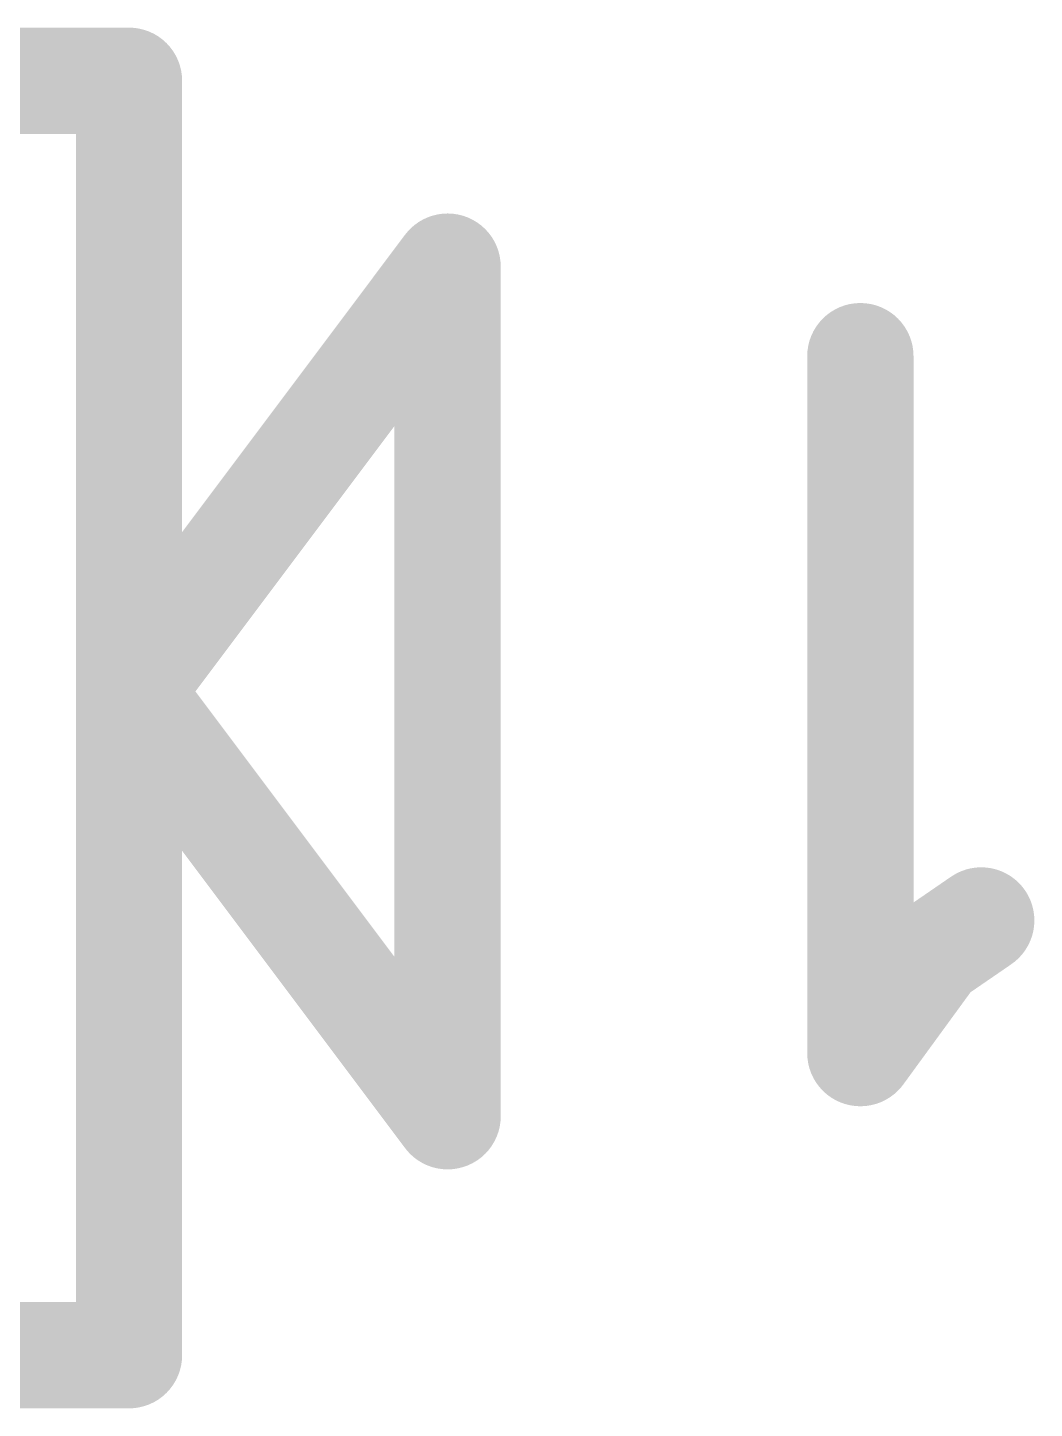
# Model space of a CAD drawing. Extents: x 99.9 to 127.4, y 95.7 to 155.
# Drawn here: x 121.555 to 122.502, y 107.1 to 108.4 of the extents above; entities that cross this region are included whole.
import ezdxf

# ---------------------------------------------------------------- set-up
doc = ezdxf.new("R2010")
doc.units = 0
doc.layers.get('0').update_dxf_attribs({"linetype": 'CONTINUOUS'})
doc.layers.add('SILK-TOP_PHO', color=14, linetype='CONTINUOUS')

# ---------------------------------------------------------------- blocks, each defined once
blk = doc.blocks.new('ROUND_1')
at = {"const_width": 0.050038}
blk.add_lwpolyline([(-0.025018, 0, 1), (0.025018, 0, 1)], format="xyb", close=True, dxfattribs=at)

msp = doc.modelspace()

# ---------------------------------------------------------------- linework, layer by layer
at = {"layer": 'SILK-TOP_PHO', "const_width": 0.100076}
for points in [[(121.649998, 108.35005), (119.350028, 108.35005)], [(121.649998, 107.1499), (121.649998, 108.35005)], [(121.949972, 108.175044), (121.649998, 107.774994)], [(121.949972, 107.374944), (121.949972, 108.175044)], [(122.338592, 107.43438), (122.338592, 108.090716)], [(121.649998, 107.774994), (121.949972, 107.374944)], [(122.452384, 107.559348), (122.406918, 107.528106)], [(122.406918, 107.528106), (122.338592, 107.43438)], [(119.350028, 107.1499), (121.649998, 107.1499)]]:
    msp.add_lwpolyline(points, dxfattribs=at)

# ---------------------------------------------------------------- block references
at = {"layer": 'SILK-TOP_PHO'}
for p in [(121.649998, 108.35005), (121.949972, 108.175044), (122.338592, 108.090716), (121.649998, 107.774994), (121.649998, 107.774994), (122.452384, 107.559348), (122.406918, 107.528106), (122.338592, 107.43438), (121.949972, 107.374944), (121.649998, 107.1499), (121.649998, 107.1499)]:
    msp.add_blockref('ROUND_1', p, dxfattribs=at)

doc.saveas('drawing.dxf')
